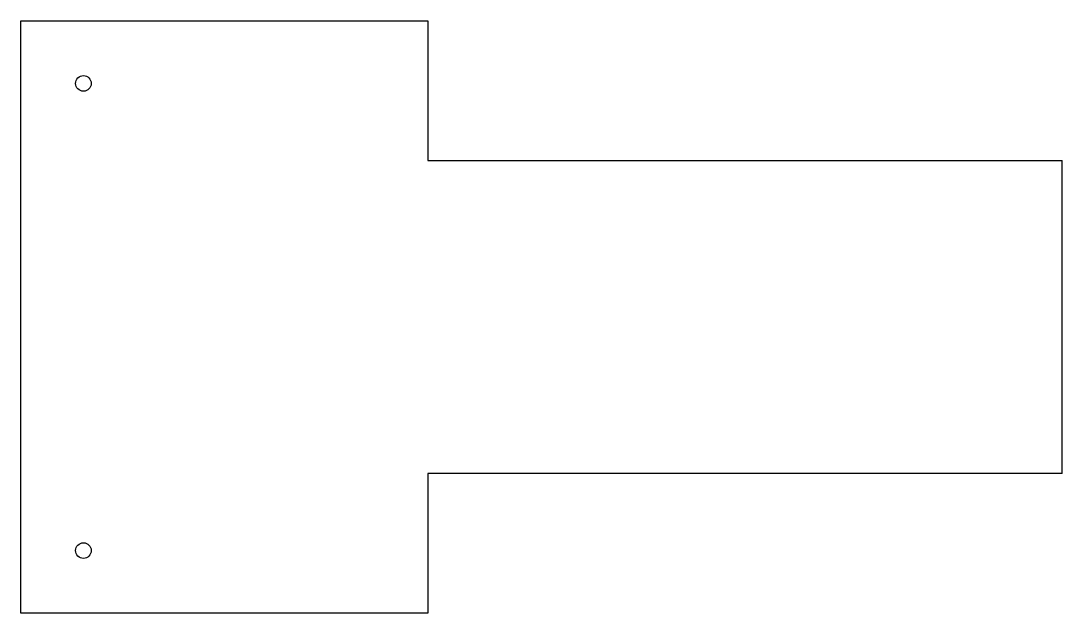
# Model space of a CAD drawing. Extents: x -56.5 to 10, y -58.9 to -21.1.
import ezdxf

# ---------------------------------------------------------------- set-up
doc = ezdxf.new("R2010")
doc.units = 0
doc.header["$MEASUREMENT"] = 0
doc.layers.add('2D', color=7, linetype='CONTINUOUS')

# ---------------------------------------------------------------- blocks, each defined once
blk = doc.blocks.new('SHAPE2DVIEW012')
at = {"layer": '2D', "color": 0}
for p, q in [((-56.52, -58.923), (-56.52, -21.077)), ((-56.52, -21.077), (-30.52, -21.077)), ((-30.52, -21.077), (-30.52, -30)), ((-30.52, -30), (10, -30)), ((10, -50), (10, -30)), ((10, -50), (-30.52, -50)), ((-30.52, -50), (-30.52, -58.923)), ((-30.52, -58.923), (-56.52, -58.923))]:
    blk.add_line(p, q, dxfattribs=at)
for centre in [(-52.52, -25.077), (-52.52, -54.923)]:
    blk.add_circle(centre, 0.5, dxfattribs=at)

msp = doc.modelspace()

# ---------------------------------------------------------------- block references
at = {"layer": '2D', "color": 0}
msp.add_blockref('SHAPE2DVIEW012', (0, 0), dxfattribs=at)

doc.saveas('drawing.dxf')
